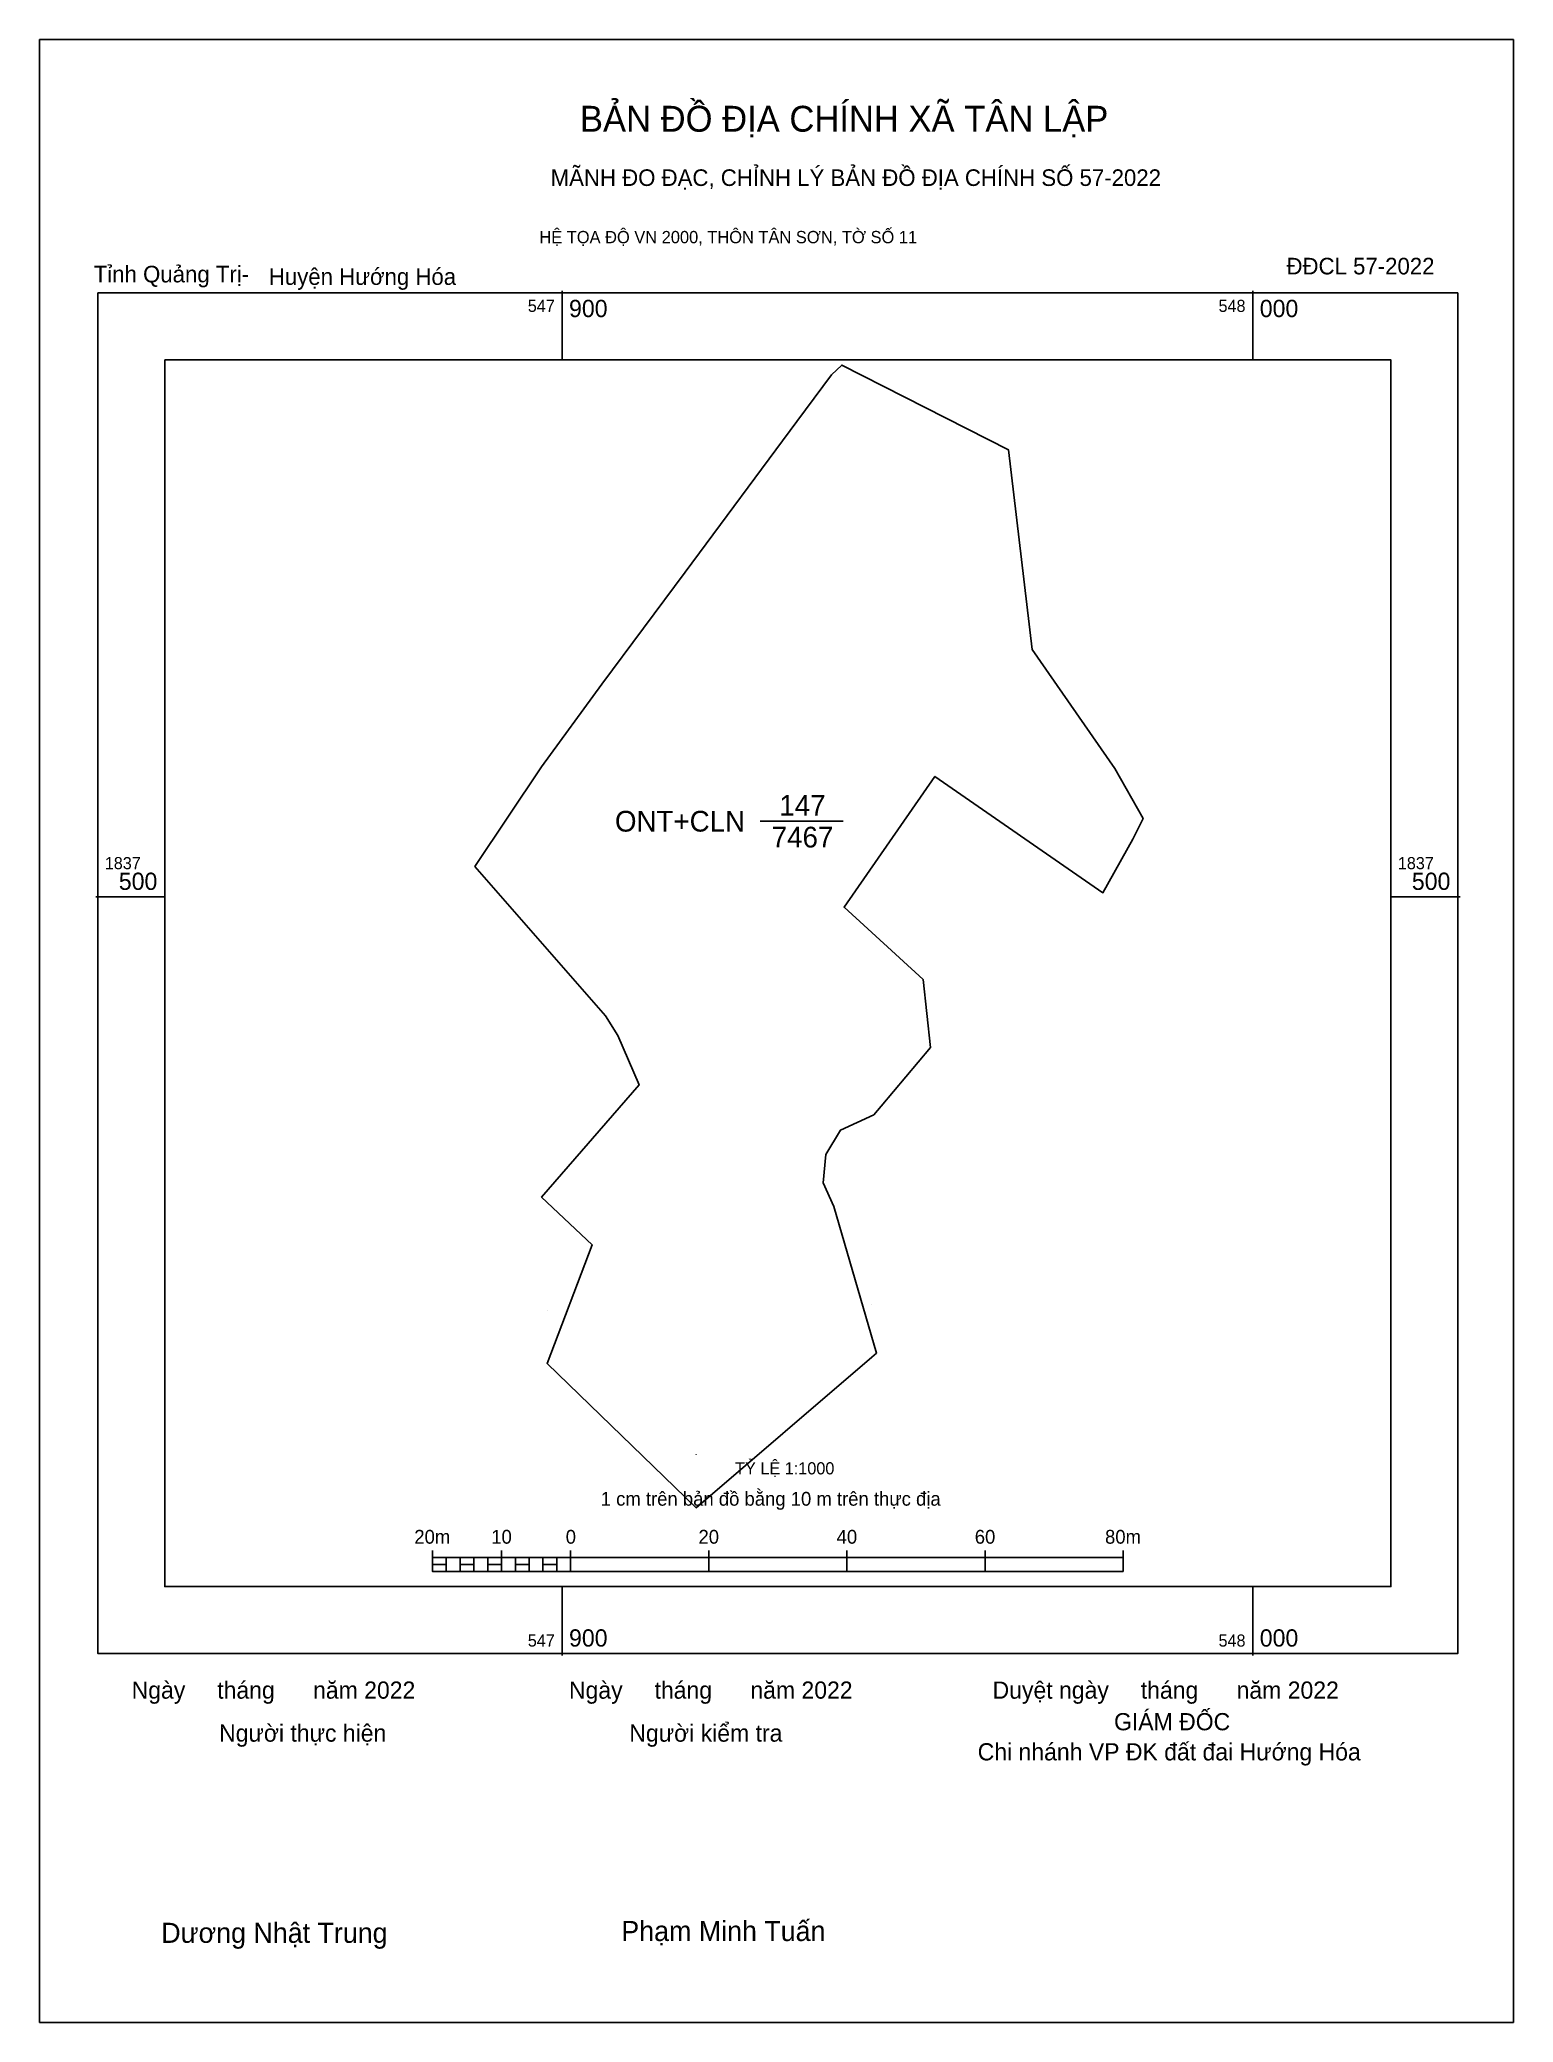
# Model space of a CAD drawing. Extents: x 547824 to 548038, y 1837345 to 1837632.
import ezdxf

# ---------------------------------------------------------------- set-up
doc = ezdxf.new("R2010")
doc.units = 0
for name, color, linetype in [('Level 10', 7, 'Continuous'), ('Level 13', 7, 'Continuous'), ('Level 15', 7, 'Continuous'), ('Level 27', 7, 'Continuous'), ('Level 6', 7, 'Continuous'), ('Level 62', 7, 'Continuous'), ('Level 63', 7, 'Continuous'), ('Level 9', 7, 'Continuous')]:
    doc.layers.add(name, color=color, linetype=linetype)

msp = doc.modelspace()

# ---------------------------------------------------------------- linework, layer by layer
at = {"layer": 'Level 10'}
msp.add_line((547928.65, 1837518.62), (547940.7, 1837518.62), dxfattribs=at)
msp.add_lwpolyline([(547887.35, 1837512.07), (547897.03, 1837526.47), (547905.75, 1837538.43), (547917.79, 1837554.65), (547933.98, 1837576.45), (547939.02, 1837583.22), (547940.49, 1837584.63), (547964.62, 1837572.38), (547968.03, 1837543.45), (547980, 1837526.24), (547984.11, 1837518.99), (547982.61, 1837516.02), (547978.3, 1837508.27), (547953.97, 1837525.11), (547940.82, 1837506.18), (547952.27, 1837495.71), (547953.34, 1837485.89), (547946.17, 1837477.37), (547945.11, 1837476.11), (547940.3, 1837473.91), (547938.19, 1837470.38), (547937.81, 1837466.28), (547939.36, 1837462.87), (547945.52, 1837441.65), (547944.82, 1837441.05), (547919.39, 1837419.28), (547897.83, 1837440.13), (547904.36, 1837457.33), (547897.02, 1837464.21), (547911.13, 1837480.46), (547908.05, 1837487.6), (547906.3, 1837490.46)], close=True, dxfattribs=at)
at = {"layer": 'Level 15'}
msp.add_lwpolyline([(547824.36, 1837631.72), (548037.71, 1837631.72), (548037.71, 1837344.8), (547824.36, 1837344.8)], close=True, dxfattribs=at)
at = {"layer": 'Level 27'}
for p, q in [((547897.83, 1837447.81), (547897.82, 1837447.8)), ((547944.82, 1837448.73), (547944.83, 1837448.72)), ((547919.39, 1837426.96), (547919.4, 1837426.95))]:
    msp.add_line(p, q, dxfattribs=at)
at = {"layer": 'Level 62'}
msp.add_lwpolyline([(547842.48, 1837585.38), (548019.99, 1837585.38), (548019.99, 1837407.87), (547842.48, 1837407.87)], close=True, dxfattribs=at)
at = {"layer": 'Level 63'}
for p, q in [((547900, 1837595.38), (547900, 1837585.38)), ((548000, 1837595.38), (548000, 1837585.38)), ((547832.48, 1837507.68), (547842.48, 1837507.68)), ((548019.99, 1837507.68), (548029.99, 1837507.68)), ((547881.23, 1837413.07), (547881.23, 1837410.07)), ((547881.23, 1837412.07), (547981.23, 1837412.07)), ((547883.23, 1837412.07), (547883.23, 1837410.07)), ((547885.23, 1837412.07), (547885.23, 1837410.07)), ((547887.23, 1837412.07), (547887.23, 1837410.07)), ((547889.23, 1837412.07), (547889.23, 1837410.07)), ((547891.23, 1837413.07), (547891.23, 1837410.07)), ((547891.23, 1837412.07), (547891.23, 1837410.07)), ((547893.23, 1837412.07), (547893.23, 1837410.07)), ((547895.23, 1837412.07), (547895.23, 1837410.07)), ((547897.23, 1837412.07), (547897.23, 1837410.07)), ((547899.23, 1837412.07), (547899.23, 1837410.07)), ((547901.23, 1837413.07), (547901.23, 1837410.07)), ((547901.23, 1837412.07), (547901.23, 1837410.07)), ((547921.23, 1837413.07), (547921.23, 1837410.07)), ((547941.23, 1837413.07), (547941.23, 1837410.07)), ((547961.23, 1837413.07), (547961.23, 1837410.07)), ((547981.23, 1837413.07), (547981.23, 1837410.07)), ((547881.23, 1837410.07), (547981.23, 1837410.07)), ((547900, 1837407.87), (547900, 1837397.87)), ((548000, 1837407.87), (548000, 1837397.87))]:
    msp.add_line(p, q, dxfattribs=at)
for points in [[(547832.79, 1837595.07), (548029.67, 1837595.07), (548029.67, 1837398.18), (547832.79, 1837398.18)], [(547881.23, 1837411.07), (547883.23, 1837411.07), (547883.23, 1837410.07), (547881.23, 1837410.07)], [(547881.23, 1837411.07), (547883.23, 1837411.07), (547883.23, 1837410.07), (547881.23, 1837410.07)], [(547885.23, 1837411.07), (547887.23, 1837411.07), (547887.23, 1837410.07), (547885.23, 1837410.07)], [(547889.23, 1837411.07), (547891.23, 1837411.07), (547891.23, 1837410.07), (547889.23, 1837410.07)], [(547893.23, 1837411.07), (547895.23, 1837411.07), (547895.23, 1837410.07), (547893.23, 1837410.07)], [(547897.23, 1837411.07), (547899.23, 1837411.07), (547899.23, 1837410.07), (547897.23, 1837410.07)]]:
    msp.add_lwpolyline(points, close=True, dxfattribs=at)

# ---------------------------------------------------------------- texts
at = {"layer": 'Level 13'}
for s, p in [('147', (547931.45, 1837519.42)), ('ONT+CLN', (547907.65, 1837517.12)), ('7467', (547930.34, 1837514.82))]:
    msp.add_text(s, height=3, dxfattribs=at).set_placement(p)
at = {"layer": 'Level 6'}
msp.add_text('TỶ LỆ 1:1000', height=1.7579, dxfattribs=at).set_placement((547925.04, 1837424.1))
at = {"layer": 'Level 63'}
for s, height, p in [('BẢN ĐỒ ĐỊA CHÍNH XÃ TÂN LẬP', 3.7437, (547902.58, 1837618.4)), ('MÃNH ĐO ĐẠC, CHỈNH LÝ BẢN ĐỒ ĐỊA CHÍNH SỐ 57-2022', 2.4022, (547898.34, 1837610.55)), ('HỆ TỌA ĐỘ VN 2000, THÔN TÂN SƠN, TỜ SỐ 11', 1.7782, (547896.71, 1837602.26)), ('547', 1.75, (547895.03, 1837592.32)), ('900', 2.5, (547901, 1837591.57)), ('548', 1.75, (547995.03, 1837592.32)), ('000', 2.5, (548001, 1837591.57)), ('1837', 1.75, (547833.79, 1837511.68)), ('1837', 1.75, (548020.99, 1837511.68)), ('500', 2.5, (547835.82, 1837508.68)), ('500', 2.5, (548023.02, 1837508.68)), ('1 cm trên bản đồ bằng 10 m trên thực địa', 2, (547905.59, 1837419.57)), ('20m', 2, (547878.6, 1837414.07)), ('10', 2, (547889.74, 1837414.07)), ('0', 2, (547900.52, 1837414.07)), ('20', 2, (547919.74, 1837414.07)), ('40', 2, (547939.74, 1837414.07)), ('60', 2, (547959.74, 1837414.07)), ('80m', 2, (547978.6, 1837414.07)), ('547', 1.75, (547895.03, 1837399.18)), ('900', 2.5, (547901, 1837399.18)), ('548', 1.75, (547995.03, 1837399.18)), ('000', 2.5, (548001, 1837399.18)), ('Ngày     tháng      năm 2022', 2.4883, (547837.68, 1837391.64)), ('Ngày     tháng      năm 2022', 2.4883, (547900.99, 1837391.64)), ('Duyệt ngày     tháng      năm 2022', 2.4883, (547962.32, 1837391.64)), ('GIÁM ĐỐC', 2.488, (547979.9, 1837387.07)), ('Người thực hiện', 2.4883, (547850.34, 1837385.42)), ('Người kiểm tra', 2.4883, (547909.73, 1837385.42)), ('Chi nhánh VP ĐK đất đai Hướng Hóa', 2.4883, (547960.16, 1837382.71)), ('Dương Nhật Trung', 2.9024, (547841.97, 1837356.31)), ('Phạm Minh Tuấn', 2.9024, (547908.57, 1837356.57))]:
    msp.add_text(s, height=height, dxfattribs=at).set_placement(p)
at = {"layer": 'Level 9'}
for s, p in [('Tỉnh Quảng Trị-', (547832.19, 1837596.59)), ('Huyện Hướng Hóa', (547857.54, 1837596.23)), ('ĐĐCL 57-2022', (548004.87, 1837597.75))]:
    msp.add_text(s, height=2.4022, dxfattribs=at).set_placement(p)

doc.saveas('drawing.dxf')
